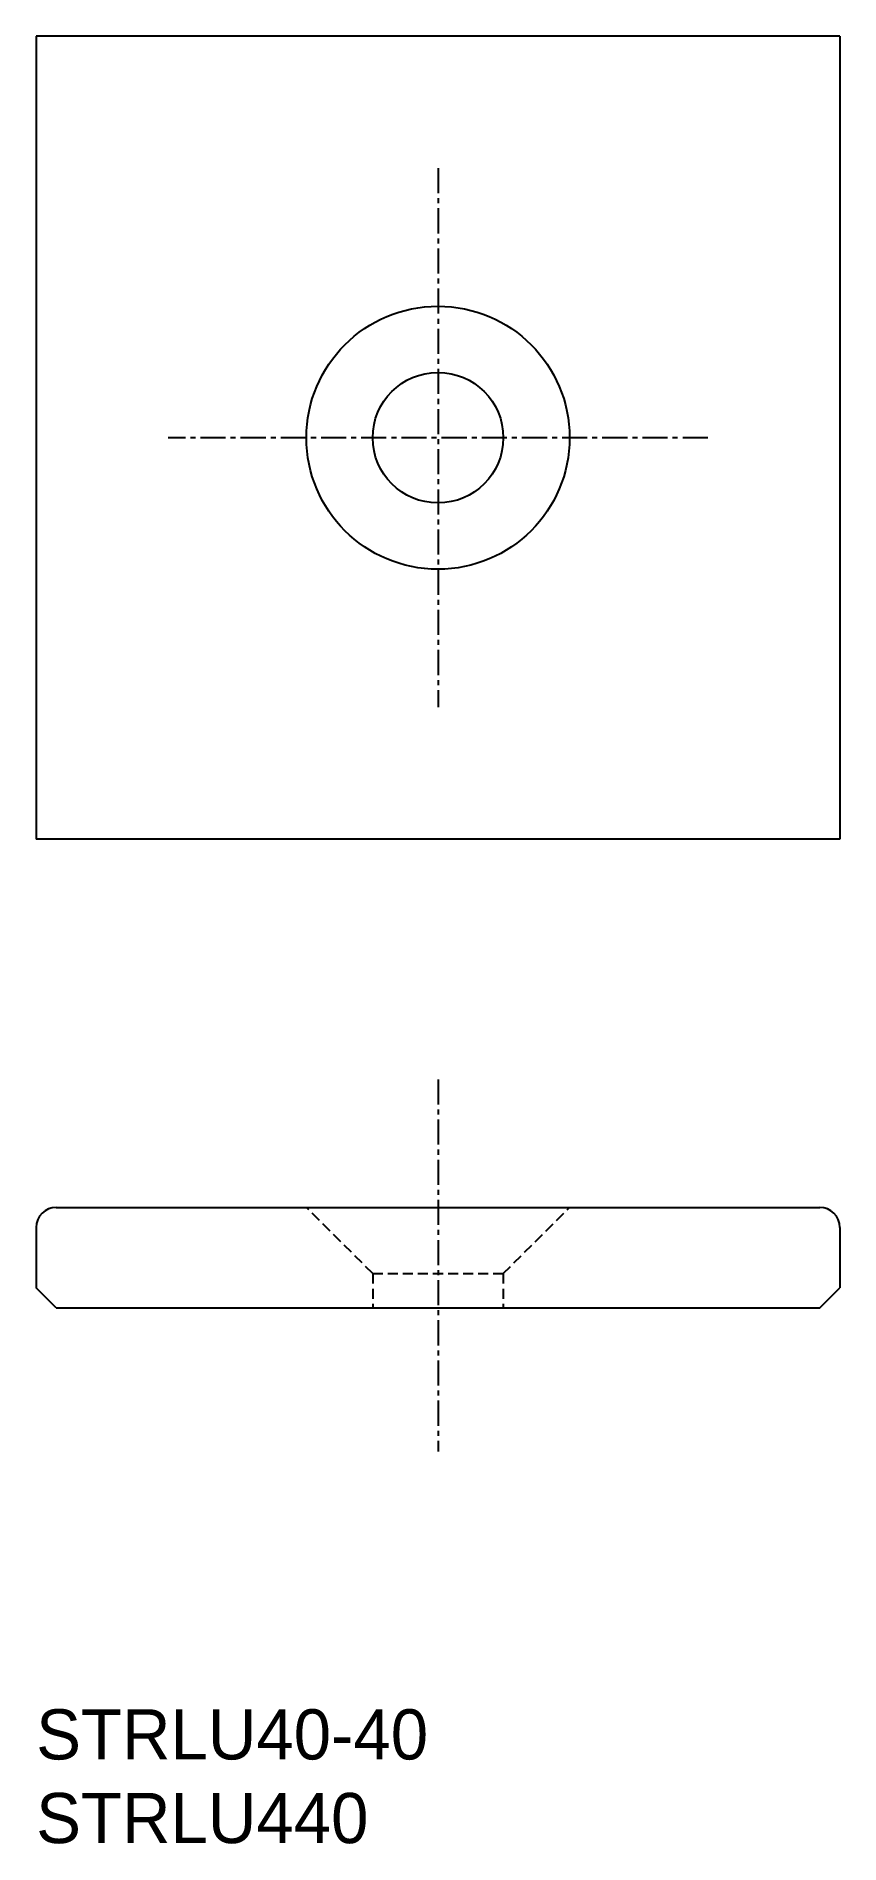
# Model space of a CAD drawing. Extents: x 10 to 50, y 10 to 100.
import ezdxf

# ---------------------------------------------------------------- set-up
doc = ezdxf.new("R2010")
doc.units = 0
doc.linetypes.add('CENTER', pattern=[2, 1.25, -0.25, 0.25, -0.25])
doc.linetypes.add('DASHED', pattern=[0.75, 0.5, -0.25])
doc.layers.get('0').update_dxf_attribs({"linetype": 'CONTINUOUS'})
doc.layers.add('CENTER', color=1, linetype='CENTER')

msp = doc.modelspace()

# ---------------------------------------------------------------- linework, layer by layer
at = {"color": 7, "linetype": 'CONTINUOUS'}
for p, q in [((50, 100), (10, 100)), ((50, 100), (10, 100)), ((10, 100), (10, 60)), ((50, 100), (50, 60)), ((50, 60), (10, 60)), ((50, 60), (10, 60)), ((11, 41.666), (49, 41.666)), ((10, 40.666), (10, 37.666)), ((50, 40.666), (50, 37.666)), ((11, 36.666), (10, 37.666)), ((49, 36.666), (50, 37.666)), ((11, 36.666), (49, 36.666))]:
    msp.add_line(p, q, dxfattribs=at)
at = {"color": 3, "linetype": 'DASHED'}
for p, q in [((26.75, 38.366), (23.45, 41.666)), ((33.25, 38.366), (36.55, 41.666)), ((26.75, 38.366), (33.25, 38.366)), ((26.75, 38.366), (26.75, 36.666)), ((33.25, 38.366), (33.25, 36.666))]:
    msp.add_line(p, q, dxfattribs=at)
at = {"color": 7, "linetype": 'CONTINUOUS'}
for radius in [6.55, 3.25]:
    msp.add_circle((30, 80), radius, dxfattribs=at)
for centre, start, end in [((11, 40.666), 90, 180), ((49, 40.666), 0, 90)]:
    msp.add_arc(centre, 1, start, end, dxfattribs=at)
at = {"layer": 'CENTER', "color": 1, "linetype": 'CENTER'}
for p, q in [((30, 93.428), (30, 66.572)), ((43.428, 80), (16.572, 80)), ((30, 48.04), (30, 29.508))]:
    msp.add_line(p, q, dxfattribs=at)

# ---------------------------------------------------------------- texts
at = {"color": 7, "linetype": 'CONTINUOUS'}
for s, p in [('STRLU40-40', (10, 14.167)), ('STRLU440', (10, 10))]:
    msp.add_text(s, height=2.5, dxfattribs=at).set_placement(p)

doc.saveas('drawing.dxf')
